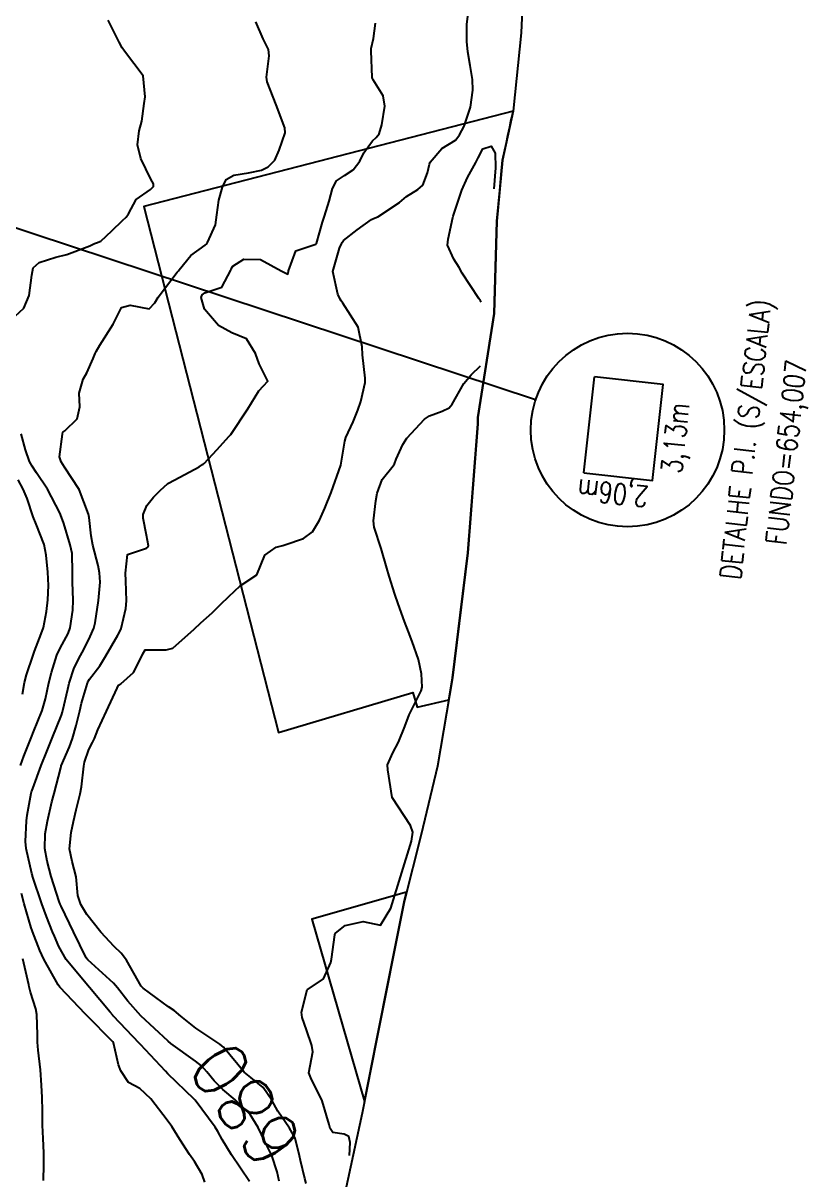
# Model space of a CAD drawing. Header units: metres. Extents: x 292545 to 299085, y 7450245 to 7463078.
# Drawn here: x 296819.7 to 296876.5, y 7460714.1 to 7460797.8 of the extents above; entities that cross this region are included whole.
import ezdxf
from ezdxf.enums import TextEntityAlignment as Align

# ---------------------------------------------------------------- set-up
doc = ezdxf.new("R2010")
doc.units = ezdxf.units.M
doc.linetypes.add('CONTINUO', pattern=[0])
doc.linetypes.add('TRACEJADO', pattern=[8.7, 8, -0.7])
for name, color, linetype in [('Area', 45, 'Continuous'), ('Cotas', 45, 'Continuous'), ('Curvas de Nivel 1m', 11, 'Continuous'), ('Curvas de Nivel 5m', 15, 'Continuous'), ('Edificações', 30, 'Continuous'), ('TEXTO', 45, 'Continuous')]:
    doc.layers.add(name, color=color, linetype=linetype)
doc.styles.add('ROMANS', font='romans', dxfattribs={"height": 0.2})
doc.styles.add('Style-STANDARD', font='STANDARD.shx')

msp = doc.modelspace()

# ---------------------------------------------------------------- linework, layer by layer
at = {"layer": 'Area'}
msp.add_polyline3d([(296855.91, 7460800.345, 682.663), (296855.762, 7460797.11, 680.113), (296855.18, 7460791.454, 679.932), (296854.416, 7460787.901, 682.642), (296854.007, 7460783.5, 684.694), (296853.813, 7460776.816, 683.143), (296852.624, 7460769.293, 684.033), (296852.623, 7460768.823, 684.214), (296851.904, 7460759.501, 685.603), (296850.791, 7460750.46, 683.722), (296849.703, 7460744.072, 685.141), (296848.525, 7460739.115, 680.809), (296847.296, 7460734.26, 680.84), (296845.277, 7460724.093, 681.131), (296844.262, 7460718.95, 680.961), (296842.388, 7460710.25, 686.141)], dxfattribs=at)
at = {"layer": 'Curvas de Nivel 1m', "flags": 128}
for points, elevation in [([(296818.846, 7460776.325), (296819.788, 7460777.187), (296820.17, 7460778.111), (296820.375, 7460779.595), (296820.453, 7460780.107), (296820.897, 7460780.489), (296822.109, 7460780.88), (296822.903, 7460781.084), (296824.565, 7460781.71), (296824.911, 7460781.875), (296825.039, 7460781.921), (296825.354, 7460782.046), (296826.163, 7460782.799), (296826.936, 7460783.55), (296827.183, 7460783.784), (296827.356, 7460784.026), (296827.914, 7460785.06), (296828.961, 7460785.789), (296829.179, 7460786.007), (296829.161, 7460786.203), (296828.968, 7460786.519), (296828.254, 7460788.017), (296828.009, 7460789.009), (296828.128, 7460790.019), (296828.322, 7460790.714), (296828.489, 7460792.015), (296828.558, 7460792.497), (296828.41, 7460794.017), (296827.08, 7460795.786), (296826.891, 7460796.032), (296826.689, 7460796.432), (296825.893, 7460798.042)], 677), ([(296836.114, 7460714.005), (296834.819, 7460715.933), (296834.144, 7460717.046), (296833.831, 7460717.626), (296833.634, 7460717.948), (296832.182, 7460719.895), (296832.113, 7460719.971), (296830.201, 7460721.812), (296830.027, 7460721.992), (296828.222, 7460723.927), (296828.18, 7460723.968), (296828.146, 7460724.011), (296826.252, 7460726.001), (296826.217, 7460726.04), (296826.023, 7460726.274), (296824.545, 7460728.057), (296824.277, 7460728.36), (296822.852, 7460730.075), (296822.312, 7460731.011), (296822.005, 7460731.77), (296821.872, 7460732.087), (296821.419, 7460733.179), (296821.092, 7460734.099), (296820.451, 7460736.029), (296820.425, 7460736.109), (296820.414, 7460736.15), (296820.375, 7460736.288), (296819.949, 7460738.114), (296819.901, 7460738.614), (296819.986, 7460740.114), (296820.031, 7460740.51), (296820.328, 7460742.111), (296820.355, 7460742.2), (296820.446, 7460742.445), (296821.048, 7460744.101), (296821.448, 7460745.126), (296821.849, 7460746.09), (296822.51, 7460747.758), (296822.591, 7460748), (296822.61, 7460748.079), (296822.965, 7460749.639), (296823.073, 7460750.075), (296823.439, 7460751.181), (296823.886, 7460752.067), (296824.125, 7460752.507), (296824.577, 7460753.439), (296824.851, 7460754.056), (296824.955, 7460754.423), (296825.188, 7460756.051), (296825.302, 7460757.371), (296825.274, 7460758.05), (296825.174, 7460758.588), (296824.775, 7460760.058), (296824.663, 7460760.727), (296824.505, 7460762.062), (296824.459, 7460762.288), (296823.781, 7460764.069), (296822.719, 7460765.693), (296822.478, 7460766.082), (296822.365, 7460766.447), (296822.577, 7460768.082), (296822.619, 7460768.217), (296822.755, 7460768.323), (296823.653, 7460769.182), (296823.846, 7460770.069), (296823.797, 7460771.055), (296824.088, 7460772.067), (296824.354, 7460772.511), (296824.815, 7460773.545), (296824.951, 7460773.928), (296825.011, 7460774.057), (296825.291, 7460774.516), (296826.261, 7460776.039), (296826.453, 7460776.43), (296826.861, 7460777.239), (296827.47, 7460777.418), (296828.86, 7460777.148), (296829.276, 7460777.595), (296829.495, 7460778.001), (296830.891, 7460779.81), (296830.965, 7460779.906), (296831.013, 7460779.979), (296831.862, 7460781.012), (296832.911, 7460781.757), (296833.019, 7460781.852), (296833.084, 7460781.958), (296833.65, 7460783.235), (296833.758, 7460783.952), (296833.889, 7460785.015), (296834.164, 7460785.948), (296834.419, 7460786.495), (296834.972, 7460786.824), (296836.044, 7460786.994), (296836.976, 7460787.185), (296837.461, 7460787.423), (296837.944, 7460787.9), (296838.26, 7460788.631), (296838.686, 7460789.893), (296838.677, 7460790.233), (296838.051, 7460791.9), (296837.394, 7460793.57), (296837.332, 7460793.907), (296837.534, 7460795.447), (296837.498, 7460795.906), (296837.091, 7460796.685), (296836.579, 7460797.915)], 678), ([(296838.255, 7460714.038), (296838.121, 7460714.721), (296837.717, 7460715.904), (296837.192, 7460716.952), (296836.738, 7460717.911), (296836.167, 7460718.855), (296835.084, 7460719.931), (296834.19, 7460720.669), (296833.545, 7460721.298), (296833.014, 7460721.958), (296832.63, 7460722.387), (296832.21, 7460722.711), (296830.431, 7460723.988), (296830.225, 7460724.16), (296828.253, 7460726.01), (296827.307, 7460727.068), (296826.576, 7460728.035), (296826.278, 7460728.373), (296824.418, 7460730.059), (296824.304, 7460730.208), (296823.387, 7460732.069), (296822.486, 7460733.934), (296822.421, 7460734.079), (296822.346, 7460734.263), (296821.768, 7460736.089), (296821.476, 7460737.186), (296821.317, 7460738.096), (296821.335, 7460739.17), (296821.498, 7460740.094), (296821.823, 7460741.475), (296821.976, 7460742.087), (296822.462, 7460743.942), (296822.49, 7460744.052), (296822.501, 7460744.08), (296823.101, 7460745.457), (296823.308, 7460746.072), (296823.566, 7460747.006), (296823.828, 7460748.067), (296823.968, 7460748.616), (296824.383, 7460750.061), (296824.428, 7460750.168), (296824.537, 7460750.346), (296825.28, 7460751.321), (296825.722, 7460752.043), (296826.578, 7460753.551), (296826.758, 7460753.851), (296826.827, 7460754.028), (296827.156, 7460755.466), (296827.218, 7460756.024), (296827.172, 7460757.477), (296827.131, 7460758.025), (296827.292, 7460759.378), (296828.651, 7460759.837), (296828.764, 7460759.896), (296828.796, 7460760.009), (296828.664, 7460760.778), (296828.429, 7460762.013), (296828.43, 7460762.268), (296828.692, 7460762.932), (296829.17, 7460763.534), (296829.642, 7460764.001), (296830.199, 7460764.504), (296830.711, 7460764.786), (296832.482, 7460765.725), (296832.722, 7460765.882), (296832.768, 7460765.914), (296832.83, 7460765.959), (296833.738, 7460766.95), (296834.646, 7460767.941), (296834.697, 7460767.997), (296834.754, 7460768.067), (296835.986, 7460769.922), (296836.786, 7460771.218), (296837.125, 7460771.572), (296837.427, 7460771.904), (296836.812, 7460773.164), (296836.538, 7460773.914), (296835.894, 7460774.984), (296834.838, 7460775.415), (296833.87, 7460775.95), (296832.86, 7460777.129), (296832.624, 7460777.962), (296832.678, 7460778.159), (296832.876, 7460778.301), (296834.103, 7460778.726), (296834.762, 7460779.941), (296834.794, 7460780.041), (296834.896, 7460780.228), (296835.707, 7460780.734), (296836.901, 7460780.72), (296838.409, 7460779.895), (296838.891, 7460779.668), (296838.933, 7460779.849), (296838.934, 7460779.89), (296839.453, 7460781.339), (296840.912, 7460781.825), (296840.952, 7460781.869), (296841.385, 7460783.407), (296841.526, 7460783.854), (296841.865, 7460784.939), (296842.116, 7460785.848), (296842.396, 7460786.418), (296842.973, 7460786.802), (296843.607, 7460787.203), (296844.093, 7460787.829), (296844.377, 7460788.441), (296845.005, 7460789.306), (296845.273, 7460789.552), (296845.482, 7460789.813), (296845.679, 7460790.469), (296845.902, 7460791.807), (296845.782, 7460792.55), (296845.052, 7460793.723), (296844.997, 7460793.821), (296844.982, 7460793.892), (296844.909, 7460795.822), (296844.924, 7460795.983), (296845.092, 7460796.702), (296845.223, 7460797.818)], 679), ([(296852.863, 7460777.62), (296852.833, 7460777.691), (296852.817, 7460777.721), (296852.699, 7460777.888), (296851.5, 7460779.741), (296851.283, 7460780.13), (296850.903, 7460780.749), (296850.435, 7460781.755), (296850.48, 7460782.194), (296850.83, 7460783.751), (296850.854, 7460783.841), (296850.947, 7460784.133), (296851.471, 7460785.742), (296851.879, 7460786.643), (296852.484, 7460787.727), (296852.644, 7460788.069), (296852.998, 7460788.729), (296853.602, 7460788.922), (296853.893, 7460788.408), (296853.894, 7460787.353), (296853.783, 7460785.83)], 681), ([(296843.353, 7460715.9), (296843.395, 7460716.829), (296843.303, 7460717.281), (296842.955, 7460717.442), (296842.15, 7460717.566), (296841.957, 7460717.852), (296841.872, 7460718.138), (296841.36, 7460719.858), (296840.55, 7460721.516), (296840.409, 7460721.868), (296840.685, 7460723.398), (296840.626, 7460723.866), (296840.24, 7460724.988), (296839.91, 7460725.873), (296839.868, 7460726.262), (296840.273, 7460727.87), (296841.459, 7460728.685), (296842, 7460729.853), (296842.054, 7460730.104), (296842.277, 7460731.85), (296842.283, 7460731.89), (296842.324, 7460731.972), (296843.034, 7460732.543), (296844.333, 7460732.823), (296845.581, 7460732.557), (296846.343, 7460733.8), (296847.825, 7460738.626), (296847.922, 7460739.291), (296847.762, 7460739.78), (296846.443, 7460741.8), (296846.108, 7460743.804), (296846.103, 7460744.167), (296846.475, 7460745.021), (296846.892, 7460745.794), (296847.351, 7460746.936), (296847.665, 7460747.783), (296848.53, 7460749.523), (296848.603, 7460749.769), (296848.547, 7460750.737), (296848.331, 7460751.773), (296847.878, 7460753.083), (296847.604, 7460753.785), (296847.324, 7460754.523), (296846.854, 7460755.796), (296846.614, 7460756.512), (296846.224, 7460757.804), (296846.049, 7460758.396), (296845.625, 7460759.81), (296845.133, 7460761.351), (296845.072, 7460761.816), (296845.249, 7460763.26), (296845.343, 7460763.814), (296845.71, 7460764.813), (296846.497, 7460765.802), (296846.593, 7460765.933), (296846.73, 7460766.265), (296847.202, 7460767.337), (296847.497, 7460767.789), (296848.767, 7460769.164), (296849.128, 7460769.408), (296850.051, 7460769.757), (296850.542, 7460769.986), (296850.778, 7460770.249), (296851.621, 7460771.738), (296852.152, 7460772.38), (296852.813, 7460773.02)], 681), ([(296819.55, 7460744.119), (296819.799, 7460744.79), (296820.311, 7460746.112), (296820.497, 7460746.556), (296821.106, 7460748.101), (296821.352, 7460748.929), (296821.605, 7460750.094), (296821.797, 7460750.835), (296822.176, 7460752.084), (296822.29, 7460752.358), (296822.571, 7460752.873), (296822.995, 7460753.66), (296823.139, 7460754.074), (296823.328, 7460755.341), (296823.356, 7460756.072), (296823.313, 7460757.382), (296823.316, 7460758.073), (296823.274, 7460759.446), (296823.145, 7460760.075), (296822.676, 7460761.626), (296822.516, 7460762.082), (296822.385, 7460762.384), (296821.492, 7460764.092), (296820.715, 7460765.274), (296820.382, 7460765.767), (296820.205, 7460766.108), (296819.908, 7460766.94), (296819.597, 7460768.117)], 677), ([(296819.684, 7460749.278), (296819.839, 7460750.117), (296819.981, 7460750.676), (296820.464, 7460752.101), (296820.566, 7460752.386), (296821.044, 7460753.629), (296821.207, 7460754.094), (296821.439, 7460755.252), (296821.536, 7460756.091), (296821.577, 7460757.132), (296821.516, 7460758.091), (296821.408, 7460759.33), (296821.264, 7460760.094), (296820.675, 7460761.58), (296820.456, 7460762.103), (296820.019, 7460763.433), (296819.743, 7460764.114), (296819.378, 7460764.789)], 676), ([(296832.892, 7460713.958), (296832.686, 7460714.529), (296832.128, 7460715.459), (296831.766, 7460715.974), (296831.078, 7460717.046), (296830.483, 7460717.987), (296830.16, 7460718.441), (296828.981, 7460720.002), (296828.19, 7460720.747), (296827.355, 7460721.183), (296826.806, 7460722.031), (296826.626, 7460722.453), (296826.264, 7460724.039), (296826.224, 7460724.113), (296824.316, 7460726.059), (296824.254, 7460726.125), (296822.391, 7460728.079), (296822.275, 7460728.233), (296821.225, 7460730.096), (296820.937, 7460730.729), (296820.409, 7460732.109), (296820.386, 7460732.172), (296820.325, 7460732.36), (296819.812, 7460734.115), (296819.611, 7460734.861)], 677), ([(296821.2, 7460714.094), (296821.243, 7460715.212), (296821.247, 7460716.093), (296821.183, 7460717.135), (296821.15, 7460718.095), (296821.132, 7460719.132), (296821.103, 7460720.096), (296821.078, 7460720.983), (296821.006, 7460722.098), (296820.814, 7460723.511), (296820.767, 7460724.102), (296820.768, 7460724.632), (296820.728, 7460726.103), (296820.658, 7460726.505), (296820.269, 7460727.725), (296820.171, 7460728.111), (296820.143, 7460728.243), (296819.718, 7460730.116)], 676)]:
    msp.add_lwpolyline(points, dxfattribs=dict(at, elevation=elevation))
at = {"layer": 'Curvas de Nivel 5m', "elevation": 680, "flags": 128}
msp.add_lwpolyline([(296840.213, 7460713.869), (296840.117, 7460714.229), (296839.8, 7460715.545), (296839.737, 7460715.876), (296839.412, 7460717.147), (296839.017, 7460717.881), (296838.171, 7460719.092), (296837.725, 7460719.897), (296837.106, 7460720.821), (296836.199, 7460721.536), (296835.722, 7460721.925), (296834.221, 7460723.732), (296834.118, 7460723.838), (296833.967, 7460723.944), (296832.24, 7460725.11), (296831.154, 7460725.981), (296830.663, 7460726.39), (296830.26, 7460726.66), (296828.41, 7460728.009), (296828.275, 7460728.157), (296827.22, 7460730.026), (296826.819, 7460730.543), (296826.313, 7460731.015), (296825.362, 7460732.05), (296824.336, 7460733.32), (296823.907, 7460734.064), (296823.706, 7460734.713), (296823.575, 7460736.068), (296823.28, 7460737.175), (296823.097, 7460738.073), (296823.215, 7460739.268), (296823.388, 7460740.07), (296823.586, 7460740.908), (296823.87, 7460742.066), (296823.952, 7460742.561), (296824.121, 7460744.063), (296824.178, 7460744.352), (296824.481, 7460745.266), (296824.76, 7460745.785), (296824.889, 7460746.054), (296825.135, 7460746.686), (296825.765, 7460748.041), (296826.53, 7460749.703), (296826.645, 7460749.915), (296826.814, 7460750.027), (296827.728, 7460750.835), (296828.324, 7460752.012), (296828.386, 7460752.19), (296828.568, 7460752.476), (296830.085, 7460752.478), (296830.569, 7460752.609), (296832.111, 7460753.967), (296832.588, 7460754.444), (296833.402, 7460755.145), (296834.207, 7460755.944), (296834.414, 7460756.134), (296834.609, 7460756.329), (296835.432, 7460757.116), (296836.633, 7460757.91), (296837.213, 7460759.339), (296838.045, 7460759.896), (296838.521, 7460760.025), (296838.656, 7460760.065), (296840.009, 7460760.53), (296840.67, 7460761.028), (296841.175, 7460761.863), (296841.553, 7460762.719), (296842.008, 7460763.85), (296842.723, 7460765.84), (296843.002, 7460767.585), (296843.085, 7460767.837), (296843.618, 7460768.977), (296843.958, 7460769.828), (296844.16, 7460770.445), (296844.483, 7460771.823), (296844.489, 7460772.132), (296844.292, 7460773.825), (296844.258, 7460774.396), (296843.963, 7460775.829), (296842.86, 7460777.557), (296842.736, 7460777.716), (296842.667, 7460777.843), (296842.509, 7460778.205), (296842.137, 7460779.851), (296842.611, 7460781.546), (296842.773, 7460781.842), (296842.816, 7460781.939), (296842.917, 7460782.088), (296843.904, 7460782.854), (296844.94, 7460783.616), (296845.075, 7460783.684), (296845.405, 7460783.813), (296846.954, 7460784.852), (296847.471, 7460785.271), (296848.283, 7460785.777), (296848.645, 7460786.094), (296848.975, 7460786.984), (296849.129, 7460787.621), (296849.187, 7460787.768), (296850.017, 7460788.741), (296851.007, 7460789.349), (296851.19, 7460789.567), (296851.294, 7460789.746), (296851.642, 7460790.363), (296852.099, 7460791.734), (296852.276, 7460792.962), (296852.246, 7460793.732), (296852.061, 7460794.742), (296851.896, 7460795.738), (296851.833, 7460796.482), (296851.838, 7460797.739), (296851.97, 7460798.882)], dxfattribs=at)
at = {"layer": 'Edificações'}
for points, elevation in [([(296855.18, 7460791.454), (296828.458, 7460784.564), (296838.201, 7460746.493), (296847.93, 7460749.398), (296848.251, 7460748.322), (296850.518, 7460748.857), (296850.791, 7460750.46), (296851.348, 7460754.98), (296851.904, 7460759.501), (296852.264, 7460764.162), (296852.623, 7460768.823), (296852.624, 7460769.293), (296853.813, 7460776.816), (296853.91, 7460780.158), (296854.007, 7460783.5), (296854.212, 7460785.701), (296854.344, 7460787.122), (296854.416, 7460787.901), (296854.689, 7460789.171), (296854.798, 7460789.677), (296854.935, 7460790.312), (296855.023, 7460790.72), (296855.079, 7460790.982), (296855.151, 7460791.318)], 679.932), ([(296847.472, 7460734.956), (296840.63, 7460732.988), (296844.43, 7460719.804), (296844.769, 7460721.522), (296845.277, 7460724.093), (296846.286, 7460729.176), (296847.296, 7460734.26)], 680.836)]:
    msp.add_lwpolyline(points, close=True, dxfattribs=dict(at, elevation=elevation))
at = {"layer": 'TEXTO', "linetype": 'TRACEJADO', "flags": 128}
msp.add_lwpolyline([(296860.288, 7460765.273), (296861.059, 7460772.23)], dxfattribs=at)
at = {"layer": 'TEXTO', "linetype": 'CONTINUO'}
for points in [[(296660.814, 7460835.386, 0), (296856.809, 7460770.578, 0)], [(296860.288, 7460765.273, 0), (296865.258, 7460764.723, 0), (296866.029, 7460771.68, 0), (296861.059, 7460772.23, 0)]]:
    msp.add_polyline3d(points, dxfattribs=at)
msp.add_circle((296863.455, 7460768.381), 7, dxfattribs=at)

# ---------------------------------------------------------------- texts
at = {"layer": 'Cotas', "style": 'Style-STANDARD'}
msp.add_text('680', height=4, rotation=125.65064, dxfattribs=at).set_placement((296835.833, 7460719.566, 680), align=Align.MIDDLE_CENTER)
at = {"layer": 'TEXTO', "style": 'ROMANS', "width": 0.8}
for s, rotation, p in [('DETALHE P.I. (S/ESCALA)', 83.6804, (296871.627, 7460757.508)), ('FUNDO=654,007', 83.6804, (296874.941, 7460760.023)), ('3,13m', 83.6804, (296867.367, 7460765.18)), ('2,06m', 173.6804, (296865.03, 7460764.268))]:
    msp.add_text(s, height=1.5, rotation=rotation, dxfattribs=at).set_placement(p)

doc.saveas('drawing.dxf')
